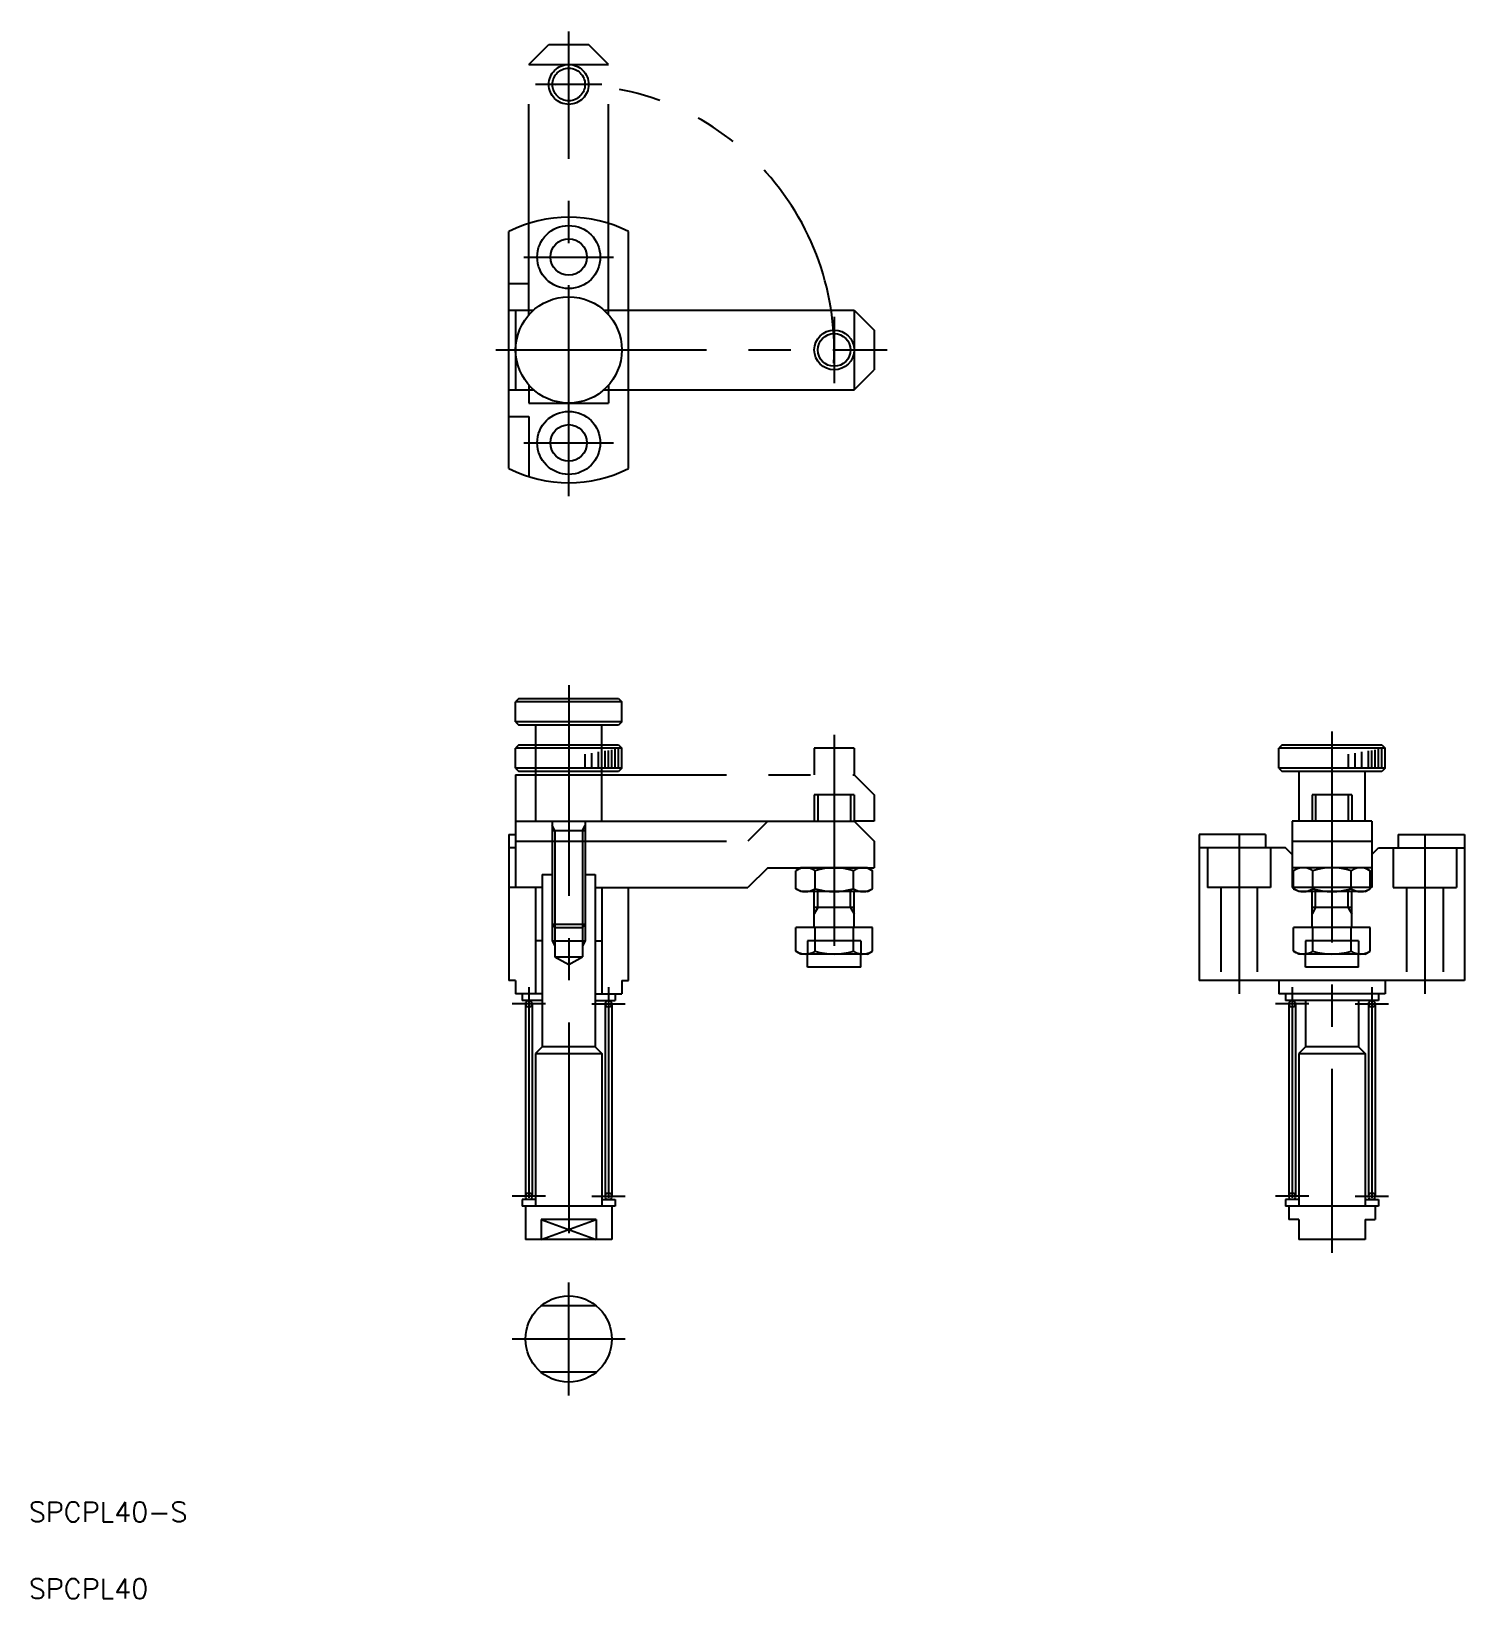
# Model space of a CAD drawing. Extents: x -81 to 135, y -39 to 197.
import ezdxf

# ---------------------------------------------------------------- set-up
doc = ezdxf.new("R2010")
doc.units = 0
for name, pattern in [('CENTER', [50.8, 31.75, -6.35, 6.35, -6.35]), ('DASHED', [19.05, 12.7, -6.35]), ('PHANTOM', [63.5, 31.75, -6.35, 6.35, -6.35, 6.35, -6.35])]:
    doc.linetypes.add(name, pattern=pattern)
doc.layers.get('0').update_dxf_attribs({"linetype": 'CONTINUOUS'})
doc.layers.add('CENTER', color=1, linetype='CENTER')
doc.styles.get("Standard").update_dxf_attribs({"font": 'txt.shx', "height": 3, "bigfont": 'bigfont.shx'})

msp = doc.modelspace()

# ---------------------------------------------------------------- linework, layer by layer
at = {"color": 3, "linetype": 'PHANTOM'}
for p, q in [((-6, 192), (-3, 195)), ((-3, 195), (3, 195)), ((6, 192), (3, 195)), ((-6, 154.291503), (-6, 192)), ((-6, 192), (6, 192)), ((6, 154.291503), (6, 192)), ((5, 189), (-5, 189)), ((-6, 143.708497), (-6, 141)), ((6, 143.708497), (6, 141)), ((-6, 141), (6, 141)), ((-7.5, 96.5), (-8, 96)), ((8, 96), (-8, 96)), ((-8, 93), (-8, 96)), ((-7.5, 96.5), (7.5, 96.5)), ((7.5, 96.5), (8, 96)), ((8, 93), (8, 96)), ((8, 93), (-8, 93)), ((-8, 93), (-7.5, 92.5)), ((7.5, 92.5), (-7.5, 92.5)), ((5, 92.5), (-5, 92.5)), ((-5, 92.5), (-5, 85.5)), ((5, 85.5), (5, 92.5)), ((8, 93), (7.5, 92.5)), ((43, 89), (37, 89)), ((37, 89), (37, 85)), ((43, 89), (43, 85)), ((-8, 85), (43, 85)), ((-8, 85), (-8, 78)), ((43, 85), (46, 82)), ((46, 82), (46, 78)), ((30, 78), (27, 75)), ((46, 78), (43, 78)), ((-8, 75), (27, 75)), ((-6.5, 50.5), (-6.5, 21.5)), ((-5.5, 50.5), (-5.5, 21.5)), ((5.5, 50.5), (5.5, 21.5)), ((6.5, 50.5), (6.5, 21.5)), ((108.5, 50.5), (108.5, 21.5)), ((109.5, 50.5), (109.5, 21.5)), ((120.5, 50.5), (120.5, 21.5)), ((121.5, 50.5), (121.5, 21.5))]:
    msp.add_line(p, q, dxfattribs=at)
at = {"color": 7, "linetype": 'CONTINUOUS'}
for p, q in [((-6, 159), (-6, 168.078784)), ((-9, 131.139429), (-9, 166.860571)), ((9, 155), (9, 166.860571)), ((-9, 159), (-6, 159)), ((-9, 155), (-5.291503, 155)), ((-8, 155), (-8, 143)), ((5.291503, 155), (43, 155)), ((43, 155), (46, 152)), ((43, 155), (43, 143)), ((46, 152), (46, 146)), ((43, 143), (46, 146)), ((-9, 143), (-5.291503, 143)), ((5.291503, 143), (43, 143)), ((8.999999, 131.139429), (8.999999, 143)), ((-9, 139), (-6, 139)), ((-6, 139), (-6, 129.921216)), ((-7.5, 89.5), (-8, 89)), ((8, 89), (-8, 89)), ((-8, 86), (-8, 89)), ((-7.5, 89.5), (7.5, 89.5)), ((2.5, 86), (2.5, 88.12)), ((3.5, 86), (3.5, 88.28)), ((4.5, 86), (4.5, 88.44)), ((5.5, 86), (5.5, 88.6)), ((6, 86), (6, 88.68)), ((6.5, 86), (6.5, 88.76)), ((7, 86), (7, 88.84)), ((7.5, 89.5), (8, 89)), ((7.5, 86), (7.5, 88.92)), ((8, 86), (8, 89)), ((107.5, 89.5), (107, 89)), ((123, 89), (107, 89)), ((107, 86), (107, 89)), ((107.5, 89.5), (122.5, 89.5)), ((117.5, 86), (117.5, 88.12)), ((118.5, 86), (118.5, 88.28)), ((119.5, 86), (119.5, 88.44)), ((120.5, 86), (120.5, 88.6)), ((121, 86), (121, 88.68)), ((121.5, 86), (121.5, 88.76)), ((122, 86), (122, 88.84)), ((122.5, 89.5), (123, 89)), ((122.5, 86), (122.5, 88.92)), ((123, 86), (123, 89)), ((8, 86), (-8, 86)), ((-8, 86), (-7.5, 85.5)), ((7.5, 85.5), (-7.5, 85.5)), ((-5, 85.5), (-5, 78)), ((5, 85.5), (-5, 85.5)), ((4, 86), (4, 86.0001)), ((5, 78), (5, 85.5)), ((8, 86), (7.5, 85.5)), ((123, 86), (107, 86)), ((107, 86), (107.5, 85.5)), ((122.5, 85.5), (107.5, 85.5)), ((110, 85.5), (110, 78)), ((120, 85.5), (110, 85.5)), ((119, 86), (119, 86.0001)), ((120, 78), (120, 85.5)), ((123, 86), (122.5, 85.5)), ((43, 82), (37, 82)), ((37, 82), (37, 78)), ((43, 82), (43, 78)), ((118, 82), (112, 82)), ((112, 82), (112, 78)), ((118, 82), (118, 78)), ((-8, 78), (43, 78)), ((-8, 78), (-8, 68)), ((-2.5, 78), (-2.5, 62.433)), ((2.5, 78), (2.5, 62.433)), ((43, 78), (46, 75)), ((121, 78), (109, 78)), ((109, 78), (109, 68)), ((121, 78), (121, 68)), ((-9, 76), (-9, 54)), ((-9, 76), (-8, 76)), ((-2.5, 76.6), (2.5, 76.6)), ((105, 76), (95, 76)), ((95, 76), (95, 54)), ((105, 76), (105, 74)), ((125, 76), (135, 76)), ((125, 76), (125, 74)), ((135, 76), (135, 54)), ((-8, 74), (-9, 74)), ((46, 75), (46, 71)), ((108, 74), (95, 74)), ((109, 73), (108, 74)), ((109, 75), (121, 75)), ((121, 73), (122, 74)), ((122, 74), (135, 74)), ((30, 71), (27, 68)), ((30, 71), (46, 71)), ((34.999998, 71.000004), (34.226496, 70.553425)), ((45, 71), (35, 71)), ((45.000002, 71.000004), (45.773504, 70.553425)), ((121, 71), (109, 71)), ((109.999998, 71.000004), (109.226496, 70.553425)), ((120, 71), (110, 71)), ((120.000002, 71.000004), (120.773504, 70.553425)), ((-4, 70), (-4, 44)), ((-4, 70), (-2.5, 70)), ((2.5, 70), (4, 70)), ((4, 70), (4, 44)), ((34.226497, 67.846585), (34.226497, 70.553421)), ((37.113249, 67.846585), (37.113249, 70.553421)), ((42.886751, 67.846585), (42.886751, 70.553421)), ((45.773503, 67.846585), (45.773503, 70.553421)), ((109.226497, 67.846585), (109.226497, 70.553421)), ((112.113249, 67.846585), (112.113249, 70.553421)), ((117.886751, 67.846585), (117.886751, 70.553421)), ((120.773503, 67.846585), (120.773503, 70.553421)), ((-4, 68), (-9, 68)), ((-5, 68), (-5, 52)), ((4, 68), (27, 68)), ((5, 68), (5, 52)), ((9, 54), (9, 68)), ((35, 67.400002), (34.226498, 67.846585)), ((45, 67.400002), (35, 67.400002)), ((37, 62), (37, 67.400002)), ((43, 62), (43, 67.400002)), ((45, 67.400002), (45.773502, 67.846585)), ((110, 67.400002), (109.226498, 67.846585)), ((120, 67.400002), (110, 67.400002)), ((112, 62), (112, 67.400002)), ((118, 62), (118, 67.400002)), ((120, 67.400002), (120.773502, 67.846585)), ((43, 65), (37, 65)), ((118, 65), (112, 65)), ((2.5, 62.433), (-2.5, 62.433)), ((-2.5, 62.433), (-2.067, 62)), ((-2.067, 62), (2.067, 62)), ((-2.067, 62), (-2.067, 57.6)), ((2.5, 62.433), (2.067, 62)), ((2.067, 62), (2.067, 57.6)), ((45.773503, 62), (34.226497, 62)), ((34.226497, 58.446583), (34.226497, 62)), ((37.113249, 58.446583), (37.113249, 62)), ((42.886751, 58.446583), (42.886751, 62)), ((45.773503, 58.446583), (45.773503, 62)), ((120.773503, 62), (109.226497, 62)), ((109.226497, 58.446583), (109.226497, 62)), ((112.113249, 58.446583), (112.113249, 62)), ((117.886751, 58.446583), (117.886751, 62)), ((120.773503, 58.446583), (120.773503, 62)), ((-4, 60), (-5, 60)), ((-2.5, 60), (2.5, 60)), ((4, 60), (5, 60)), ((-2.067, 57.6), (0, 56.406617)), ((-2.067, 57.6), (2.067, 57.6)), ((0, 56.406617), (2.067, 57.6)), ((35, 58.000002), (34.226498, 58.446583)), ((45, 58), (35, 58)), ((36, 56), (36, 58)), ((44, 56), (44, 58)), ((45, 58.000002), (45.773502, 58.446583)), ((110, 58.000002), (109.226498, 58.446583)), ((120, 58), (110, 58)), ((111, 56), (111, 58)), ((119, 56), (119, 58)), ((120, 58.000002), (120.773502, 58.446583)), ((44, 56), (36, 56)), ((119, 56), (111, 56)), ((-8, 54), (-9, 54)), ((-8, 54), (-8, 52)), ((-4, 52), (-8, 52)), ((-7, 52), (-7, 51)), ((4, 52), (8, 52)), ((7, 52), (7, 51)), ((8, 54), (8, 52)), ((8, 54), (9, 54)), ((135, 54), (95, 54)), ((107, 54), (107, 52)), ((123, 52), (107, 52)), ((108, 52), (108, 51)), ((122, 52), (122, 51)), ((123, 54), (123, 52)), ((-4, 51), (-7, 51)), ((4, 51), (7, 51)), ((122, 51), (108, 51)), ((111, 51), (111, 44)), ((119, 51), (119, 44)), ((-4, 44), (-5, 43)), ((-5, 43), (-5, 20)), ((-5, 43), (5, 43)), ((4, 44), (-4, 44)), ((4, 44), (5, 43)), ((5, 43), (5, 20)), ((111, 44), (110, 43)), ((110, 43), (110, 20)), ((110, 43), (120, 43)), ((119, 44), (111, 44)), ((119, 44), (120, 43)), ((120, 43), (120, 20)), ((-5, 21), (-7, 21)), ((-5, 21), (-7, 21)), ((-7, 21), (-7, 20)), ((7, 20), (-7, 20)), ((-6.5, 20), (-6.5, 15)), ((5, 21), (7, 21)), ((6.5, 20), (6.5, 15)), ((7, 21), (7, 20)), ((110, 21), (108, 21)), ((108, 21), (108, 20)), ((122, 20), (108, 20)), ((108.5, 20), (108.5, 18)), ((120, 21), (122, 21)), ((121.5, 20), (121.5, 18)), ((122, 21), (122, 20)), ((4.153312, 18), (-4.153312, 18)), ((-4.153312, 18), (-4.153312, 15)), ((4.153312, 18), (4.153312, 15)), ((110, 18), (108.5, 18)), ((110, 18), (110, 15)), ((120, 18), (121.5, 18)), ((120, 18), (120, 15)), ((6.5, 15), (-6.5, 15)), ((120, 15), (110, 15)), ((4.153312, 5), (-4.153312, 5)), ((4.153312, -5), (-4.153312, -5))]:
    msp.add_line(p, q, dxfattribs=at)
at = {"color": 3, "linetype": 'DASHED'}
for p, q in [((8.999999, 143), (9, 155)), ((96.25, 74), (96.25, 68)), ((105.75, 74), (105.75, 68)), ((124.25, 74), (124.25, 68)), ((133.75, 74), (133.75, 68)), ((105.75, 68), (96.25, 68)), ((98.25, 68), (98.25, 54)), ((103.75, 68), (103.75, 54)), ((121, 68), (109, 68)), ((124.25, 68), (133.75, 68)), ((126.25, 68), (126.25, 54)), ((131.75, 68), (131.75, 54)), ((44, 60), (36, 60)), ((36, 60), (36, 58)), ((44, 60), (44, 58)), ((119, 60), (111, 60)), ((111, 60), (111, 58)), ((119, 60), (119, 58))]:
    msp.add_line(p, q, dxfattribs=at)
at = {"color": 3, "linetype": 'CONTINUOUS'}
for p, q in [((37.5415, 82), (37.5415, 78)), ((42.4585, 82), (42.4585, 78)), ((112.5415, 82), (112.5415, 78)), ((117.4585, 82), (117.4585, 78)), ((-2.067, 76.6), (-2.5, 77.349978)), ((-2.067, 76.6), (-2.067, 62)), ((2.067, 76.6), (2.5, 77.349978)), ((2.067, 76.6), (2.067, 62)), ((37.5415, 65), (37.5415, 67.400002)), ((42.4585, 65), (42.4585, 67.400002)), ((112.5415, 65), (112.5415, 67.400002)), ((117.4585, 65), (117.4585, 67.400002)), ((37.5415, 65), (37, 64.062094)), ((42.4585, 65), (43, 64.062094)), ((112.5415, 65), (112, 64.062094)), ((117.4585, 65), (118, 64.062094)), ((-2.5, 62.429595), (-2.5, 60)), ((2.5, 62.433), (2.5, 60)), ((-2.5, 60), (-2.067, 59.250022)), ((2.5, 60), (2.067, 59.250022)), ((-4.153312, 18), (4.153312, 15)), ((-4.153312, 15), (4.153312, 18))]:
    msp.add_line(p, q, dxfattribs=at)
at = {"color": 3, "linetype": 'PHANTOM'}
for radius in [3, 2.4585]:
    msp.add_circle((0, 189), radius, dxfattribs=at)
at = {"color": 7, "linetype": 'CONTINUOUS'}
for centre, radius in [((0, 163), 4.75), ((0, 163), 2.75), ((0, 149), 8), ((40, 149), 3), ((0, 135), 4.75), ((0, 135), 2.75), ((-6, 50.5), 0.5), ((6, 50.5), 0.5), ((109, 50.5), 0.5), ((121, 50.5), 0.5), ((-6, 21.5), 0.5), ((6, 21.5), 0.5), ((109, 21.5), 0.5), ((121, 21.5), 0.5), ((0, 0), 6.5)]:
    msp.add_circle(centre, radius, dxfattribs=at)
at = {"color": 3, "linetype": 'CONTINUOUS'}
msp.add_circle((40, 149), 2.4585, dxfattribs=at)
at = {"color": 3, "linetype": 'PHANTOM'}
msp.add_arc((0, 149), 40, 357.13521102, 92.86478898, dxfattribs=at)
at = {"color": 7, "linetype": 'CONTINUOUS'}
for centre, radius, start, end in [((0, 149), 20, 63.256316, 116.743684), ((0, 149), 20, 243.256316, 296.743684), ((35.669873, 68.444187), 2.555817, 55.615659, 124.384341), ((40, 61.446612), 9.553392, 72.411996, 107.588004), ((44.330127, 68.444187), 2.555817, 55.615659, 124.384341), ((110.669873, 68.444187), 2.555817, 55.615659, 124.384341), ((115, 61.446612), 9.553392, 72.411996, 107.588004), ((119.330127, 68.444187), 2.555817, 55.615659, 124.384341), ((35.669873, 69.955819), 2.555817, 235.615659, 304.384341), ((40, 76.953394), 9.553392, 252.411996, 287.588004), ((44.330127, 69.955819), 2.555817, 235.615659, 304.384341), ((110.669873, 69.955819), 2.555817, 235.615659, 304.384341), ((115, 76.953394), 9.553392, 252.411996, 287.588004), ((119.330127, 69.955819), 2.555817, 235.615659, 304.384341), ((35.669873, 60.555817), 2.555817, 235.615659, 304.384341), ((40, 67.553392), 9.553392, 252.411996, 287.588004), ((44.330127, 60.555817), 2.555817, 235.615659, 304.384341), ((110.669873, 60.555817), 2.555817, 235.615659, 304.384341), ((115, 67.553392), 9.553392, 252.411996, 287.588004), ((119.330127, 60.555817), 2.555817, 235.615659, 304.384341)]:
    msp.add_arc(centre, radius, start, end, dxfattribs=at)
at = {"layer": 'CENTER', "color": 1, "linetype": 'CENTER'}
for p, q in [((0, 127), (0, 197)), ((-6.75, 163), (6.75, 163)), ((40, 154), (40, 144)), ((-11, 149), (48, 149)), ((-6.75, 135), (6.75, 135)), ((0, 98.5), (0, 13)), ((40, 91), (40, 54)), ((115, 91.5), (115, 13)), ((101, 76), (101, 52)), ((129, 76), (129, 52)), ((-6, 53), (-6, 19)), ((6, 53), (6, 19)), ((109, 53), (109, 19)), ((121, 53), (121, 19)), ((-3.5, 50.5), (-8.5, 50.5)), ((3.5, 50.5), (8.5, 50.5)), ((111.5, 50.5), (106.5, 50.5)), ((118.5, 50.5), (123.5, 50.5)), ((-3.5, 21.5), (-8.5, 21.5)), ((3.5, 21.5), (8.5, 21.5)), ((111.5, 21.5), (106.5, 21.5)), ((118.5, 21.5), (123.5, 21.5)), ((0, -8.5), (0, 8.5)), ((8.5, 0), (-8.5, 0))]:
    msp.add_line(p, q, dxfattribs=at)

# ---------------------------------------------------------------- texts
at = {"color": 7, "linetype": 'CONTINUOUS'}
for s, p in [('SPCPL40-S', (-81.356971, -27.554464)), ('SPCPL40', (-81.356971, -39.110014))]:
    msp.add_text(s, height=3, dxfattribs=at).set_placement(p)

doc.saveas('drawing.dxf')
